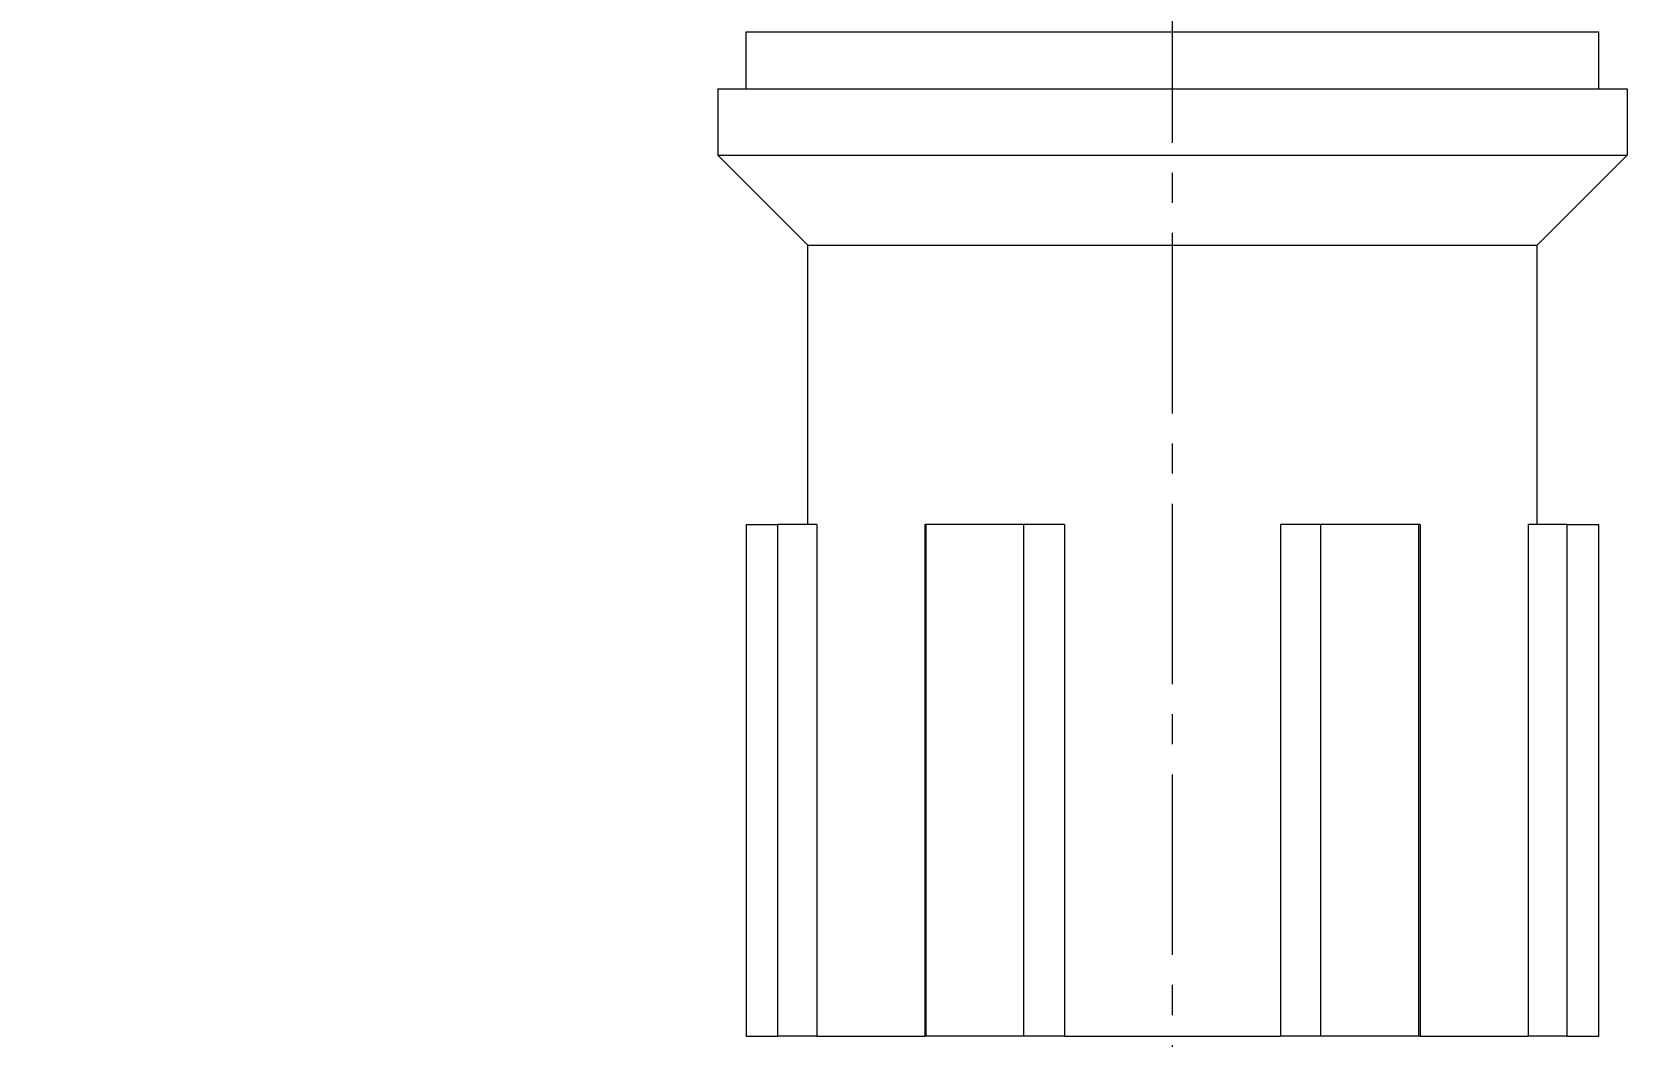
# Model space of a CAD drawing. Header units: millimetres. Extents: x 13479 to 14073, y 4989 to 5829.
# Drawn here: x 13898.6 to 13982.8, y 5174.1 to 5227.1 of the extents above; entities that cross this region are included whole.
import ezdxf

# ---------------------------------------------------------------- set-up
doc = ezdxf.new("R2010")
doc.units = ezdxf.units.MM
doc.linetypes.add('CENTER2', pattern=[28.575, 19.05, -3.175, 3.175, -3.175])
doc.linetypes.add('CENTERX2', pattern=[101.6, 63.5, -12.7, 12.7, -12.7])
doc.layers.add('CENTER', color=1, linetype='CENTERX2', lineweight=15)
doc.layers.add('DIM_', color=5, linetype='Continuous', lineweight=9)
doc.styles.get("Standard").update_dxf_attribs({"font": 'arial.ttf'})
doc.dimstyles.new('사본(2) STANDARD', dxfattribs={"dimscale": 0, "dimtxt": 4, "dimasz": 4, "dimexe": 1.25, "dimexo": 0.625, "dimgap": 1.5, "dimtad": 3, "dimtih": 1, "dimtoh": 1, "dimdec": 1, "dimzin": 9, "dimdsep": 46, "dimtxsty": 'Standard', "dimcen": 2.5, "dimclrd": 5, "dimclre": 5, "dimclrt": 5, "dimadec": 0, "dimazin": 0, "dimtfac": 1, "dimtdec": 1, "dimtmove": 0, "dimatfit": 3, "dimfxl": 1.25, "dimtfill": 1, "dimtolj": 1, "dimtzin": 0, "dimarcsym": 0})

# ---------------------------------------------------------------- blocks, each defined once
blk = doc.blocks.new('*D3')
at = {"layer": 'Defpoints', "color": 0, "transparency": 16777216}
for p in [(13958.771, 5580.643), (13793.136, 5527.506), (13835.033, 5404.728), (13746.112, 5252.143), (13958.771, 5164.143)]:
    blk.add_point(p, dxfattribs=at)
at = {"layer": 'DIM_', "color": 5, "lineweight": -2, "transparency": 16777216}
for start, end in [(260.517452, 264.880718), (265.428216, 269.791593)]:
    blk.add_arc((13958.771, 6497.437), 1099.692, start, end, dxfattribs=at)
at = {"layer": 'DIM_', "color": 5, "transparency": 16777216}
for points in [[(13777.489, 5412.114), (13777.711, 5413.429), (13773.656, 5413.437)], [(13954.773, 5398.419), (13954.77, 5397.085), (13958.771, 5397.745)]]:
    blk.add_solid(points, dxfattribs=at)
at = {"layer": 'DIM_', "color": 5, "transparency": 16777216, "insert": (13865.882, 5401.675), "char_height": 4, "attachment_point": 5, "bg_fill": 3, "box_fill_scale": 1.1, "bg_fill_color": 256, "bg_fill_true_color": 13158600, "bg_fill_transparency": 0}
blk.add_mtext('\\A1;10°', dxfattribs=at)
blk = doc.blocks.new('*D5')
at = {"layer": 'Defpoints', "color": 0, "transparency": 16777216}
for p in [(13746.112, 5252.143), (13958.771, 5251.643), (13958.771, 5229.636)]:
    blk.add_point(p, dxfattribs=at)
at = {"layer": 'DIM_', "color": 5, "lineweight": -2, "transparency": 16777216}
for p, q in [((13746.112, 5251.518), (13746.112, 5228.386)), ((13958.771, 5251.018), (13958.771, 5228.386)), ((13750.112, 5229.636), (13844.159, 5229.636)), ((13954.771, 5229.636), (13860.725, 5229.636))]:
    blk.add_line(p, q, dxfattribs=at)
at = {"layer": 'DIM_', "color": 5, "transparency": 16777216}
for points in [[(13750.112, 5230.302), (13750.112, 5228.969), (13746.112, 5229.636)], [(13954.771, 5230.302), (13954.771, 5228.969), (13958.771, 5229.636)]]:
    blk.add_solid(points, dxfattribs=at)
at = {"layer": 'DIM_', "color": 5, "transparency": 16777216, "insert": (13852.442, 5229.636), "char_height": 4, "attachment_point": 5, "bg_fill": 3, "box_fill_scale": 1.1, "bg_fill_color": 256, "bg_fill_true_color": 13158600, "bg_fill_transparency": 0}
blk.add_mtext('\\A1;212.7', dxfattribs=at)

msp = doc.modelspace()

# ---------------------------------------------------------------- linework, layer by layer
at = {"linetype": 'Continuous', "lineweight": 18}
for p, q in [((13936.271, 5224.143), (13936.271, 5227.143)), ((13936.271, 5227.143), (13981.271, 5227.143)), ((13981.271, 5224.143), (13981.271, 5227.143)), ((13934.771, 5224.143), (13934.771, 5220.643)), ((13934.771, 5224.143), (13982.771, 5224.143)), ((13982.771, 5224.143), (13982.771, 5220.643)), ((13934.771, 5220.643), (13982.771, 5220.643)), ((13934.771, 5220.643), (13939.521, 5215.893)), ((13982.771, 5220.643), (13978.021, 5215.893)), ((13939.521, 5215.893), (13978.021, 5215.893)), ((13939.521, 5201.143), (13939.521, 5215.893)), ((13978.021, 5201.143), (13978.021, 5215.893)), ((13936.271, 5201.143), (13937.935, 5201.143)), ((13936.271, 5201.143), (13936.271, 5174.143)), ((13939.996, 5201.143), (13937.935, 5201.143)), ((13939.996, 5201.143), (13939.996, 5174.143)), ((13945.703, 5201.143), (13945.703, 5174.143)), ((13945.773, 5201.143), (13945.703, 5201.143)), ((13950.934, 5201.143), (13945.773, 5201.143)), ((13953.065, 5201.143), (13950.934, 5201.143)), ((13953.065, 5201.143), (13953.065, 5174.143)), ((13966.609, 5201.143), (13964.478, 5201.143)), ((13964.478, 5201.143), (13964.478, 5174.143)), ((13971.77, 5201.143), (13966.609, 5201.143)), ((13971.84, 5201.143), (13971.77, 5201.143)), ((13971.84, 5201.143), (13971.84, 5174.143)), ((13979.608, 5201.143), (13977.546, 5201.143)), ((13977.546, 5201.143), (13977.546, 5174.143)), ((13979.608, 5201.143), (13981.271, 5201.143)), ((13981.271, 5174.143), (13981.271, 5201.143)), ((13936.271, 5174.143), (13937.935, 5174.143)), ((13939.996, 5174.143), (13937.935, 5174.143)), ((13939.996, 5174.143), (13945.703, 5174.143)), ((13945.773, 5174.143), (13945.703, 5174.143)), ((13950.934, 5174.143), (13945.773, 5174.143)), ((13953.065, 5174.143), (13950.934, 5174.143)), ((13953.065, 5174.143), (13964.478, 5174.143)), ((13966.609, 5174.143), (13964.478, 5174.143)), ((13971.77, 5174.143), (13966.609, 5174.143)), ((13971.84, 5174.143), (13971.77, 5174.143)), ((13971.84, 5174.143), (13977.546, 5174.143)), ((13979.608, 5174.143), (13977.546, 5174.143)), ((13979.608, 5174.143), (13981.271, 5174.143))]:
    msp.add_line(p, q, dxfattribs=at)
at = {"linetype": 'Continuous', "lineweight": 13}
for p, q in [((13937.935, 5174.143), (13937.935, 5201.143)), ((13945.773, 5174.143), (13945.773, 5201.143)), ((13950.934, 5174.143), (13950.934, 5201.143)), ((13966.609, 5174.143), (13966.609, 5201.143)), ((13971.77, 5174.143), (13971.77, 5201.143)), ((13979.608, 5174.143), (13979.608, 5201.143))]:
    msp.add_line(p, q, dxfattribs=at)
at = {"layer": 'CENTER', "color": 1, "linetype": 'CENTER2', "ltscale": 0.5}
msp.add_line((13958.771, 5164.143), (13958.771, 5580.643), dxfattribs=at)

# ---------------------------------------------------------------- next in the draw order: dimensions: what is measured, and where the dimension line sits
at = {"layer": 'DIM_'}
dim = msp.add_angular_dim_2l(base=(13835.033, 5404.728), line1=((13958.771, 5164.143), (13958.771, 5580.643)), line2=((13746.112, 5252.143), (13793.136, 5527.506)), dimstyle='사본(2) STANDARD', override={"dimscale": 1, "dimtad": 0}, dxfattribs=at)
dim.commit()
dim.dimension.update_dxf_attribs({"geometry": '*D3', "text_midpoint": (13865.882, 5401.675)})

# ---------------------------------------------------------------- next in the draw order: dimensions: what is measured, and where the dimension line sits
dim = msp.add_linear_dim(base=(13958.771, 5229.636), p1=(13746.112, 5252.143), p2=(13958.771, 5251.643), dimstyle='사본(2) STANDARD', override={"dimscale": 1, "dimtad": 0}, dxfattribs=at)
dim.commit()
dim.dimension.update_dxf_attribs({"geometry": '*D5', "text_midpoint": (13852.442, 5229.636)})

doc.saveas('drawing.dxf')
